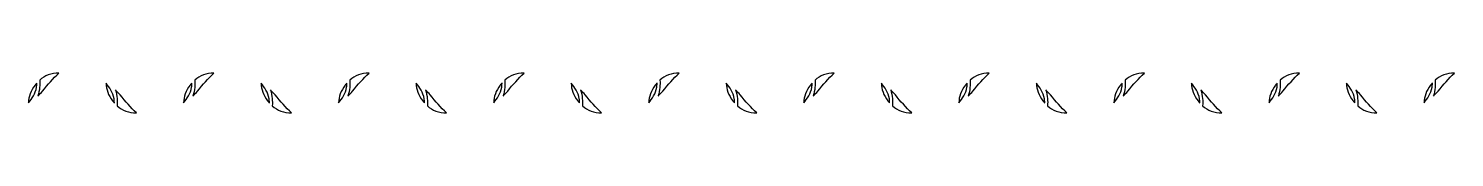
# Model space of a CAD drawing. Header units: centimetres. Extents: x -12.3 to 9.1, y 5.6 to 6.7.
# Drawn here: x -10.87 to 8.8, y 5.89 to 6.45 of the extents above; entities that cross this region are included whole.
import ezdxf

# ---------------------------------------------------------------- set-up
doc = ezdxf.new("R2010")
doc.units = ezdxf.units.CM
doc.header["$MEASUREMENT"] = 0
doc.layers.add('Layer 1', color=7, linetype='Continuous')

msp = doc.modelspace()

# ---------------------------------------------------------------- linework, layer by layer
at = {"layer": 'Layer 1', "color": 87}
for points, knots in [([(-10.76198, 6.25126), (-10.77528, 6.15759), (-10.8274, 6.09108), (-10.8725, 6.03535), (-10.8725, 6.03535), (-10.87198, 6.11452), (-10.84143, 6.20143), (-10.7823, 6.27796), (-10.7823, 6.27796), (-10.77481, 6.28767), (-10.76634, 6.29692), (-10.75796, 6.30618), (-10.75796, 6.30618), (-10.75838, 6.28751), (-10.75945, 6.26906), (-10.76198, 6.25126)], [0, 0, 0, 0, 0.2, 0.2, 0.2, 0.2, 0.4, 0.4, 0.4, 0.4, 0.6, 0.6, 0.6, 0.6, 1, 1, 1, 1]), ([(-10.67961, 6.19614), (-10.70032, 6.17153), (-10.72176, 6.14839), (-10.74341, 6.12581), (-10.74341, 6.12581), (-10.73108, 6.16497), (-10.72261, 6.20524), (-10.71936, 6.24658), (-10.71936, 6.24658), (-10.71684, 6.27877), (-10.71649, 6.31202), (-10.71825, 6.34518), (-10.71825, 6.34518), (-10.64889, 6.40538), (-10.55857, 6.44688), (-10.45293, 6.44093), (-10.45293, 6.44093), (-10.53285, 6.37035), (-10.60683, 6.28263), (-10.67961, 6.19614)], [0, 0, 0, 0, 0.16666667, 0.16666667, 0.16666667, 0.16666667, 0.33333333, 0.33333333, 0.33333333, 0.33333333, 0.5, 0.5, 0.5, 0.5, 0.66666667, 0.66666667, 0.66666667, 0.66666667, 1, 1, 1, 1]), ([(-9.71263, 6.06027), (-9.7718, 6.13685), (-9.80235, 6.22375), (-9.80282, 6.30287), (-9.80282, 6.30287), (-9.75773, 6.24714), (-9.70561, 6.18073), (-9.6923, 6.08696), (-9.6923, 6.08696), (-9.68978, 6.06927), (-9.68871, 6.05071), (-9.68824, 6.03205), (-9.68824, 6.03205), (-9.69667, 6.0413), (-9.7051, 6.05066), (-9.71263, 6.06027)], [0, 0, 0, 0, 0.2, 0.2, 0.2, 0.2, 0.4, 0.4, 0.4, 0.4, 0.6, 0.6, 0.6, 0.6, 1, 1, 1, 1]), ([(-8.73315, 6.03535), (-8.73264, 6.11452), (-8.70209, 6.20143), (-8.64296, 6.27796), (-8.64296, 6.27796), (-8.63547, 6.28767), (-8.627, 6.29692), (-8.61861, 6.30618), (-8.61861, 6.30618), (-8.61908, 6.28751), (-8.62015, 6.26906), (-8.62267, 6.25126), (-8.62267, 6.25126), (-8.63594, 6.15759), (-8.68805, 6.09108), (-8.73315, 6.03535)], [0, 0, 0, 0, 0.2, 0.2, 0.2, 0.2, 0.4, 0.4, 0.4, 0.4, 0.6, 0.6, 0.6, 0.6, 1, 1, 1, 1]), ([(-8.58006, 6.24658), (-8.57753, 6.27877), (-8.57719, 6.31202), (-8.57895, 6.34518), (-8.57895, 6.34518), (-8.50959, 6.40538), (-8.41927, 6.44688), (-8.31362, 6.44093), (-8.31362, 6.44093), (-8.39351, 6.37035), (-8.46749, 6.28263), (-8.54027, 6.19614), (-8.54027, 6.19614), (-8.56098, 6.17153), (-8.58241, 6.14839), (-8.60406, 6.12581), (-8.60406, 6.12581), (-8.59174, 6.16497), (-8.58331, 6.20529), (-8.58006, 6.24658)], [0, 0, 0, 0, 0.16666667, 0.16666667, 0.16666667, 0.16666667, 0.33333333, 0.33333333, 0.33333333, 0.33333333, 0.5, 0.5, 0.5, 0.5, 0.66666667, 0.66666667, 0.66666667, 0.66666667, 1, 1, 1, 1]), ([(-7.57328, 6.06027), (-7.63246, 6.13685), (-7.66301, 6.22375), (-7.66348, 6.30287), (-7.66348, 6.30287), (-7.61838, 6.24714), (-7.56627, 6.18073), (-7.55296, 6.08696), (-7.55296, 6.08696), (-7.55043, 6.06927), (-7.54936, 6.05071), (-7.54889, 6.03205), (-7.54889, 6.03205), (-7.55732, 6.0413), (-7.56575, 6.05066), (-7.57328, 6.06027)], [0, 0, 0, 0, 0.2, 0.2, 0.2, 0.2, 0.4, 0.4, 0.4, 0.4, 0.6, 0.6, 0.6, 0.6, 1, 1, 1, 1]), ([(-6.5938, 6.03535), (-6.59329, 6.11452), (-6.56274, 6.20143), (-6.50361, 6.27796), (-6.50361, 6.27796), (-6.49612, 6.28767), (-6.48765, 6.29692), (-6.47926, 6.30618), (-6.47926, 6.30618), (-6.47973, 6.28751), (-6.4808, 6.26906), (-6.48333, 6.25126), (-6.48333, 6.25126), (-6.49659, 6.15759), (-6.54871, 6.09108), (-6.5938, 6.03535)], [0, 0, 0, 0, 0.2, 0.2, 0.2, 0.2, 0.4, 0.4, 0.4, 0.4, 0.6, 0.6, 0.6, 0.6, 1, 1, 1, 1]), ([(-6.44071, 6.24658), (-6.43819, 6.27877), (-6.43785, 6.31202), (-6.4396, 6.34518), (-6.4396, 6.34518), (-6.37024, 6.40538), (-6.27992, 6.44688), (-6.17428, 6.44093), (-6.17428, 6.44093), (-6.25416, 6.3703), (-6.32814, 6.28263), (-6.40092, 6.19614), (-6.40092, 6.19614), (-6.42163, 6.17153), (-6.44307, 6.14839), (-6.46472, 6.12581), (-6.46472, 6.12581), (-6.45239, 6.16497), (-6.44396, 6.20529), (-6.44071, 6.24658)], [0, 0, 0, 0, 0.16666667, 0.16666667, 0.16666667, 0.16666667, 0.33333333, 0.33333333, 0.33333333, 0.33333333, 0.5, 0.5, 0.5, 0.5, 0.66666667, 0.66666667, 0.66666667, 0.66666667, 1, 1, 1, 1]), ([(-5.43394, 6.06027), (-5.49311, 6.13685), (-5.52366, 6.22375), (-5.52413, 6.30287), (-5.52413, 6.30287), (-5.47903, 6.24714), (-5.42692, 6.18073), (-5.41361, 6.08696), (-5.41361, 6.08696), (-5.41109, 6.06927), (-5.41002, 6.05071), (-5.40955, 6.03205), (-5.40955, 6.03205), (-5.41798, 6.0413), (-5.42641, 6.05066), (-5.43394, 6.06027)], [0, 0, 0, 0, 0.2, 0.2, 0.2, 0.2, 0.4, 0.4, 0.4, 0.4, 0.6, 0.6, 0.6, 0.6, 1, 1, 1, 1]), ([(-4.45446, 6.03535), (-4.45395, 6.11452), (-4.4234, 6.20143), (-4.36426, 6.27796), (-4.36426, 6.27796), (-4.35678, 6.28767), (-4.34831, 6.29692), (-4.33992, 6.30618), (-4.33992, 6.30618), (-4.34039, 6.28751), (-4.34146, 6.26906), (-4.34398, 6.25126), (-4.34398, 6.25126), (-4.35725, 6.15759), (-4.40936, 6.09108), (-4.45446, 6.03535)], [0, 0, 0, 0, 0.2, 0.2, 0.2, 0.2, 0.4, 0.4, 0.4, 0.4, 0.6, 0.6, 0.6, 0.6, 1, 1, 1, 1]), ([(-4.30137, 6.24658), (-4.29884, 6.27877), (-4.2985, 6.31202), (-4.30026, 6.34518), (-4.30026, 6.34518), (-4.23094, 6.40538), (-4.14062, 6.44688), (-4.03493, 6.44093), (-4.03493, 6.44093), (-4.11482, 6.3703), (-4.1888, 6.28263), (-4.26158, 6.19614), (-4.26158, 6.19614), (-4.28229, 6.17153), (-4.30372, 6.14839), (-4.32541, 6.12581), (-4.32541, 6.12581), (-4.31305, 6.16497), (-4.30462, 6.20529), (-4.30137, 6.24658)], [0, 0, 0, 0, 0.16666667, 0.16666667, 0.16666667, 0.16666667, 0.33333333, 0.33333333, 0.33333333, 0.33333333, 0.5, 0.5, 0.5, 0.5, 0.66666667, 0.66666667, 0.66666667, 0.66666667, 1, 1, 1, 1]), ([(-3.29459, 6.06027), (-3.35377, 6.13685), (-3.38432, 6.22375), (-3.38479, 6.30287), (-3.38479, 6.30287), (-3.33969, 6.24714), (-3.28757, 6.18073), (-3.27427, 6.08696), (-3.27427, 6.08696), (-3.27174, 6.06927), (-3.27067, 6.05071), (-3.2702, 6.03205), (-3.2702, 6.03205), (-3.27863, 6.0413), (-3.28706, 6.05066), (-3.29459, 6.06027)], [0, 0, 0, 0, 0.2, 0.2, 0.2, 0.2, 0.4, 0.4, 0.4, 0.4, 0.6, 0.6, 0.6, 0.6, 1, 1, 1, 1]), ([(-2.31511, 6.03535), (-2.3146, 6.11452), (-2.28405, 6.20143), (-2.22492, 6.27796), (-2.22492, 6.27796), (-2.21743, 6.28767), (-2.20896, 6.29692), (-2.20057, 6.30618), (-2.20057, 6.30618), (-2.20104, 6.28751), (-2.20211, 6.26906), (-2.20464, 6.25126), (-2.20464, 6.25126), (-2.2179, 6.15759), (-2.27002, 6.09108), (-2.31511, 6.03535)], [0, 0, 0, 0, 0.2, 0.2, 0.2, 0.2, 0.4, 0.4, 0.4, 0.4, 0.6, 0.6, 0.6, 0.6, 1, 1, 1, 1]), ([(-2.16202, 6.24658), (-2.1595, 6.27877), (-2.15916, 6.31202), (-2.16091, 6.34518), (-2.16091, 6.34518), (-2.0916, 6.40538), (-2.00127, 6.44688), (-1.89559, 6.44093), (-1.89559, 6.44093), (-1.97547, 6.3703), (-2.04945, 6.28263), (-2.12223, 6.19614), (-2.12223, 6.19614), (-2.14294, 6.17153), (-2.16438, 6.14839), (-2.18607, 6.12581), (-2.18607, 6.12581), (-2.1737, 6.16497), (-2.16527, 6.20529), (-2.16202, 6.24658)], [0, 0, 0, 0, 0.16666667, 0.16666667, 0.16666667, 0.16666667, 0.33333333, 0.33333333, 0.33333333, 0.33333333, 0.5, 0.5, 0.5, 0.5, 0.66666667, 0.66666667, 0.66666667, 0.66666667, 1, 1, 1, 1]), ([(-1.15525, 6.06027), (-1.21442, 6.13685), (-1.24497, 6.22375), (-1.24544, 6.30287), (-1.24544, 6.30287), (-1.20034, 6.24714), (-1.14823, 6.18073), (-1.13492, 6.08696), (-1.13492, 6.08696), (-1.1324, 6.06927), (-1.13133, 6.05071), (-1.13086, 6.03205), (-1.13086, 6.03205), (-1.13929, 6.0413), (-1.14772, 6.05066), (-1.15525, 6.06027)], [0, 0, 0, 0, 0.2, 0.2, 0.2, 0.2, 0.4, 0.4, 0.4, 0.4, 0.6, 0.6, 0.6, 0.6, 1, 1, 1, 1]), ([(-0.17577, 6.03535), (-0.17526, 6.11452), (-0.14471, 6.20143), (-0.08557, 6.27796), (-0.08557, 6.27796), (-0.07804, 6.28767), (-0.06961, 6.29692), (-0.06123, 6.30618), (-0.06123, 6.30618), (-0.0617, 6.28751), (-0.06277, 6.26906), (-0.06529, 6.25126), (-0.06529, 6.25126), (-0.07856, 6.15759), (-0.13067, 6.09108), (-0.17577, 6.03535)], [0, 0, 0, 0, 0.2, 0.2, 0.2, 0.2, 0.4, 0.4, 0.4, 0.4, 0.6, 0.6, 0.6, 0.6, 1, 1, 1, 1]), ([(-0.02268, 6.24658), (-0.02015, 6.27877), (-0.01981, 6.31202), (-0.02156, 6.34518), (-0.02156, 6.34518), (0.04775, 6.40538), (0.13807, 6.44688), (0.24376, 6.44093), (0.24376, 6.44093), (0.16387, 6.3703), (0.08989, 6.28263), (0.01707, 6.19614), (0.01707, 6.19614), (-0.00364, 6.17153), (-0.02507, 6.14839), (-0.04672, 6.12581), (-0.04672, 6.12581), (-0.03436, 6.16497), (-0.02589, 6.20529), (-0.02268, 6.24658)], [0, 0, 0, 0, 0.16666667, 0.16666667, 0.16666667, 0.16666667, 0.33333333, 0.33333333, 0.33333333, 0.33333333, 0.5, 0.5, 0.5, 0.5, 0.66666667, 0.66666667, 0.66666667, 0.66666667, 1, 1, 1, 1]), ([(0.9841, 6.06027), (0.92492, 6.13685), (0.89437, 6.22375), (0.8939, 6.30287), (0.8939, 6.30287), (0.939, 6.24714), (0.99112, 6.18073), (1.00442, 6.08696), (1.00442, 6.08696), (1.00695, 6.06927), (1.00802, 6.05071), (1.00849, 6.03205), (1.00849, 6.03205), (1.00006, 6.0413), (0.99163, 6.05066), (0.9841, 6.06027)], [0, 0, 0, 0, 0.2, 0.2, 0.2, 0.2, 0.4, 0.4, 0.4, 0.4, 0.6, 0.6, 0.6, 0.6, 1, 1, 1, 1]), ([(1.96358, 6.03535), (1.96409, 6.11452), (1.99464, 6.20143), (2.05377, 6.27796), (2.05377, 6.27796), (2.0613, 6.28767), (2.06973, 6.29692), (2.07812, 6.30618), (2.07812, 6.30618), (2.07765, 6.28751), (2.07658, 6.26906), (2.07405, 6.25126), (2.07405, 6.25126), (2.06079, 6.15759), (2.00867, 6.09108), (1.96358, 6.03535)], [0, 0, 0, 0, 0.2, 0.2, 0.2, 0.2, 0.4, 0.4, 0.4, 0.4, 0.6, 0.6, 0.6, 0.6, 1, 1, 1, 1]), ([(2.11667, 6.24658), (2.11919, 6.27877), (2.11953, 6.31202), (2.11778, 6.34518), (2.11778, 6.34518), (2.18709, 6.40538), (2.27742, 6.44688), (2.3831, 6.44093), (2.3831, 6.44093), (2.30322, 6.3703), (2.22924, 6.28263), (2.15642, 6.19614), (2.15642, 6.19614), (2.13571, 6.17153), (2.11427, 6.14839), (2.09262, 6.12581), (2.09262, 6.12581), (2.10499, 6.16497), (2.11346, 6.20529), (2.11667, 6.24658)], [0, 0, 0, 0, 0.16666667, 0.16666667, 0.16666667, 0.16666667, 0.33333333, 0.33333333, 0.33333333, 0.33333333, 0.5, 0.5, 0.5, 0.5, 0.66666667, 0.66666667, 0.66666667, 0.66666667, 1, 1, 1, 1]), ([(3.12344, 6.06027), (3.06427, 6.13685), (3.03372, 6.22375), (3.03325, 6.30287), (3.03325, 6.30287), (3.07835, 6.24714), (3.13046, 6.18073), (3.14377, 6.08696), (3.14377, 6.08696), (3.14629, 6.06927), (3.14736, 6.05071), (3.14783, 6.03205), (3.14783, 6.03205), (3.1394, 6.0413), (3.13097, 6.05066), (3.12344, 6.06027)], [0, 0, 0, 0, 0.2, 0.2, 0.2, 0.2, 0.4, 0.4, 0.4, 0.4, 0.6, 0.6, 0.6, 0.6, 1, 1, 1, 1]), ([(4.10292, 6.03535), (4.10344, 6.11452), (4.13398, 6.20143), (4.19312, 6.27796), (4.19312, 6.27796), (4.20065, 6.28767), (4.20908, 6.29692), (4.21746, 6.30618), (4.21746, 6.30618), (4.21699, 6.28751), (4.21592, 6.26906), (4.2134, 6.25126), (4.2134, 6.25126), (4.20013, 6.15759), (4.14802, 6.09108), (4.10292, 6.03535)], [0, 0, 0, 0, 0.2, 0.2, 0.2, 0.2, 0.4, 0.4, 0.4, 0.4, 0.6, 0.6, 0.6, 0.6, 1, 1, 1, 1]), ([(4.25601, 6.24658), (4.25854, 6.27877), (4.25888, 6.31202), (4.25713, 6.34518), (4.25713, 6.34518), (4.32644, 6.40538), (4.41676, 6.44688), (4.52245, 6.44093), (4.52245, 6.44093), (4.44256, 6.3703), (4.36859, 6.28263), (4.29576, 6.19614), (4.29576, 6.19614), (4.27505, 6.17153), (4.25362, 6.14839), (4.23197, 6.12581), (4.23197, 6.12581), (4.24433, 6.16497), (4.2528, 6.20529), (4.25601, 6.24658)], [0, 0, 0, 0, 0.16666667, 0.16666667, 0.16666667, 0.16666667, 0.33333333, 0.33333333, 0.33333333, 0.33333333, 0.5, 0.5, 0.5, 0.5, 0.66666667, 0.66666667, 0.66666667, 0.66666667, 1, 1, 1, 1]), ([(5.26279, 6.06027), (5.20361, 6.13685), (5.17306, 6.22375), (5.17259, 6.30287), (5.17259, 6.30287), (5.21769, 6.24714), (5.26981, 6.18073), (5.28311, 6.08696), (5.28311, 6.08696), (5.28564, 6.06927), (5.28671, 6.05071), (5.28718, 6.03205), (5.28718, 6.03205), (5.27875, 6.0413), (5.27032, 6.05066), (5.26279, 6.06027)], [0, 0, 0, 0, 0.2, 0.2, 0.2, 0.2, 0.4, 0.4, 0.4, 0.4, 0.6, 0.6, 0.6, 0.6, 1, 1, 1, 1]), ([(6.24227, 6.03535), (6.24278, 6.11452), (6.27333, 6.20143), (6.33246, 6.27796), (6.33246, 6.27796), (6.33999, 6.28767), (6.34842, 6.29692), (6.35681, 6.30618), (6.35681, 6.30618), (6.35634, 6.28751), (6.35527, 6.26906), (6.35274, 6.25126), (6.35274, 6.25126), (6.33948, 6.15759), (6.28736, 6.09108), (6.24227, 6.03535)], [0, 0, 0, 0, 0.2, 0.2, 0.2, 0.2, 0.4, 0.4, 0.4, 0.4, 0.6, 0.6, 0.6, 0.6, 1, 1, 1, 1]), ([(6.39536, 6.24658), (6.39788, 6.27877), (6.39823, 6.31202), (6.39647, 6.34518), (6.39647, 6.34518), (6.46579, 6.40538), (6.55611, 6.44688), (6.66179, 6.44093), (6.66179, 6.44093), (6.58191, 6.3703), (6.50793, 6.28263), (6.43511, 6.19614), (6.43511, 6.19614), (6.4144, 6.17153), (6.39296, 6.14839), (6.37131, 6.12581), (6.37131, 6.12581), (6.38368, 6.16497), (6.39215, 6.20529), (6.39536, 6.24658)], [0, 0, 0, 0, 0.16666667, 0.16666667, 0.16666667, 0.16666667, 0.33333333, 0.33333333, 0.33333333, 0.33333333, 0.5, 0.5, 0.5, 0.5, 0.66666667, 0.66666667, 0.66666667, 0.66666667, 1, 1, 1, 1]), ([(7.40213, 6.06027), (7.34296, 6.13685), (7.31241, 6.22375), (7.31194, 6.30287), (7.31194, 6.30287), (7.35704, 6.24714), (7.40915, 6.18073), (7.42246, 6.08696), (7.42246, 6.08696), (7.42498, 6.06927), (7.42605, 6.05071), (7.42652, 6.03205), (7.42652, 6.03205), (7.41809, 6.0413), (7.40966, 6.05066), (7.40213, 6.06027)], [0, 0, 0, 0, 0.2, 0.2, 0.2, 0.2, 0.4, 0.4, 0.4, 0.4, 0.6, 0.6, 0.6, 0.6, 1, 1, 1, 1]), ([(8.49213, 6.25126), (8.47882, 6.15759), (8.42671, 6.09108), (8.38161, 6.03535), (8.38161, 6.03535), (8.38213, 6.11452), (8.41268, 6.20143), (8.47181, 6.27796), (8.47181, 6.27796), (8.47934, 6.28767), (8.48777, 6.29692), (8.49615, 6.30618), (8.49615, 6.30618), (8.49572, 6.28751), (8.49466, 6.26906), (8.49213, 6.25126)], [0, 0, 0, 0, 0.2, 0.2, 0.2, 0.2, 0.4, 0.4, 0.4, 0.4, 0.6, 0.6, 0.6, 0.6, 1, 1, 1, 1]), ([(8.5107, 6.12581), (8.52302, 6.16497), (8.53149, 6.20524), (8.53475, 6.24658), (8.53475, 6.24658), (8.53727, 6.27877), (8.53761, 6.31202), (8.53586, 6.34518), (8.53586, 6.34518), (8.60517, 6.40538), (8.6955, 6.44688), (8.80118, 6.44093), (8.80118, 6.44093), (8.7213, 6.3703), (8.64732, 6.28263), (8.5745, 6.19614), (8.5745, 6.19614), (8.55374, 6.17153), (8.53231, 6.14839), (8.5107, 6.12581)], [0, 0, 0, 0, 0.16666667, 0.16666667, 0.16666667, 0.16666667, 0.33333333, 0.33333333, 0.33333333, 0.33333333, 0.5, 0.5, 0.5, 0.5, 0.66666667, 0.66666667, 0.66666667, 0.66666667, 1, 1, 1, 1]), ([(-9.64862, 5.99315), (-9.64682, 6.0262), (-9.64721, 6.05961), (-9.64973, 6.09169), (-9.64973, 6.09169), (-9.65298, 6.13298), (-9.66141, 6.17341), (-9.67378, 6.21256), (-9.67378, 6.21256), (-9.65213, 6.19004), (-9.63069, 6.1669), (-9.60994, 6.14224), (-9.60994, 6.14224), (-9.53712, 6.05574), (-9.46318, 5.96793), (-9.3833, 5.89745), (-9.3833, 5.89745), (-9.48894, 5.89135), (-9.57926, 5.93289), (-9.64862, 5.99315)], [0, 0, 0, 0, 0.16666667, 0.16666667, 0.16666667, 0.16666667, 0.33333333, 0.33333333, 0.33333333, 0.33333333, 0.5, 0.5, 0.5, 0.5, 0.66666667, 0.66666667, 0.66666667, 0.66666667, 1, 1, 1, 1]), ([(-7.50927, 5.99315), (-7.50748, 6.0262), (-7.50786, 6.05961), (-7.51039, 6.09169), (-7.51039, 6.09169), (-7.51364, 6.13298), (-7.52207, 6.17341), (-7.53443, 6.21256), (-7.53443, 6.21256), (-7.51278, 6.19004), (-7.49135, 6.1669), (-7.47059, 6.14224), (-7.47059, 6.14224), (-7.39777, 6.05574), (-7.32384, 5.96793), (-7.24395, 5.89745), (-7.24395, 5.89745), (-7.34959, 5.89135), (-7.43992, 5.93289), (-7.50927, 5.99315)], [0, 0, 0, 0, 0.16666667, 0.16666667, 0.16666667, 0.16666667, 0.33333333, 0.33333333, 0.33333333, 0.33333333, 0.5, 0.5, 0.5, 0.5, 0.66666667, 0.66666667, 0.66666667, 0.66666667, 1, 1, 1, 1]), ([(-5.36993, 5.99305), (-5.36817, 6.0262), (-5.36856, 6.05961), (-5.37104, 6.09164), (-5.37104, 6.09164), (-5.37429, 6.13293), (-5.38272, 6.17336), (-5.39509, 6.21251), (-5.39509, 6.21251), (-5.37339, 6.18999), (-5.35196, 6.16685), (-5.33125, 6.14219), (-5.33125, 6.14219), (-5.25843, 6.05569), (-5.18445, 5.96787), (-5.10456, 5.8974), (-5.10456, 5.8974), (-5.21025, 5.89135), (-5.30057, 5.93289), (-5.36993, 5.99305)], [0, 0, 0, 0, 0.16666667, 0.16666667, 0.16666667, 0.16666667, 0.33333333, 0.33333333, 0.33333333, 0.33333333, 0.5, 0.5, 0.5, 0.5, 0.66666667, 0.66666667, 0.66666667, 0.66666667, 1, 1, 1, 1]), ([(-3.23058, 5.99305), (-3.22883, 6.0262), (-3.22921, 6.05961), (-3.2317, 6.09164), (-3.2317, 6.09164), (-3.23495, 6.13293), (-3.24338, 6.17336), (-3.25574, 6.21251), (-3.25574, 6.21251), (-3.23405, 6.18999), (-3.21261, 6.16685), (-3.1919, 6.14219), (-3.1919, 6.14219), (-3.11908, 6.05569), (-3.0451, 5.96787), (-2.96522, 5.8974), (-2.96522, 5.8974), (-3.0709, 5.89135), (-3.16123, 5.93289), (-3.23058, 5.99305)], [0, 0, 0, 0, 0.16666667, 0.16666667, 0.16666667, 0.16666667, 0.33333333, 0.33333333, 0.33333333, 0.33333333, 0.5, 0.5, 0.5, 0.5, 0.66666667, 0.66666667, 0.66666667, 0.66666667, 1, 1, 1, 1]), ([(-1.09124, 5.99305), (-1.08948, 6.0262), (-1.08987, 6.05961), (-1.09235, 6.09164), (-1.09235, 6.09164), (-1.09556, 6.13293), (-1.10403, 6.17336), (-1.1164, 6.21251), (-1.1164, 6.21251), (-1.0947, 6.18999), (-1.07327, 6.16685), (-1.05256, 6.14219), (-1.05256, 6.14219), (-0.97973, 6.05569), (-0.90576, 5.96787), (-0.82587, 5.8974), (-0.82587, 5.8974), (-0.93151, 5.89135), (-1.02188, 5.93289), (-1.09124, 5.99305)], [0, 0, 0, 0, 0.16666667, 0.16666667, 0.16666667, 0.16666667, 0.33333333, 0.33333333, 0.33333333, 0.33333333, 0.5, 0.5, 0.5, 0.5, 0.66666667, 0.66666667, 0.66666667, 0.66666667, 1, 1, 1, 1]), ([(1.04811, 5.99305), (1.04986, 6.0262), (1.04948, 6.05961), (1.047, 6.09164), (1.047, 6.09164), (1.04379, 6.13293), (1.03531, 6.17336), (1.02295, 6.21251), (1.02295, 6.21251), (1.04464, 6.18999), (1.06608, 6.16685), (1.08679, 6.14219), (1.08679, 6.14219), (1.15961, 6.05569), (1.23359, 5.96787), (1.31347, 5.8974), (1.31347, 5.8974), (1.20783, 5.89135), (1.11747, 5.93289), (1.04811, 5.99305)], [0, 0, 0, 0, 0.16666667, 0.16666667, 0.16666667, 0.16666667, 0.33333333, 0.33333333, 0.33333333, 0.33333333, 0.5, 0.5, 0.5, 0.5, 0.66666667, 0.66666667, 0.66666667, 0.66666667, 1, 1, 1, 1]), ([(3.18745, 5.99305), (3.18921, 6.0262), (3.18882, 6.05961), (3.18634, 6.09164), (3.18634, 6.09164), (3.18313, 6.13293), (3.17466, 6.17336), (3.16229, 6.21251), (3.16229, 6.21251), (3.18399, 6.18999), (3.20542, 6.16685), (3.22613, 6.14219), (3.22613, 6.14219), (3.29896, 6.05569), (3.37293, 5.96787), (3.45282, 5.8974), (3.45282, 5.8974), (3.34718, 5.89135), (3.25681, 5.93289), (3.18745, 5.99305)], [0, 0, 0, 0, 0.16666667, 0.16666667, 0.16666667, 0.16666667, 0.33333333, 0.33333333, 0.33333333, 0.33333333, 0.5, 0.5, 0.5, 0.5, 0.66666667, 0.66666667, 0.66666667, 0.66666667, 1, 1, 1, 1]), ([(5.3268, 5.99305), (5.32855, 6.0262), (5.32817, 6.05961), (5.32569, 6.09164), (5.32569, 6.09164), (5.32248, 6.13293), (5.314, 6.17336), (5.30164, 6.21251), (5.30164, 6.21251), (5.32333, 6.18999), (5.34477, 6.16685), (5.36548, 6.14219), (5.36548, 6.14219), (5.4383, 6.05569), (5.51228, 5.96787), (5.59216, 5.8974), (5.59216, 5.8974), (5.48652, 5.89135), (5.39616, 5.93289), (5.3268, 5.99305)], [0, 0, 0, 0, 0.16666667, 0.16666667, 0.16666667, 0.16666667, 0.33333333, 0.33333333, 0.33333333, 0.33333333, 0.5, 0.5, 0.5, 0.5, 0.66666667, 0.66666667, 0.66666667, 0.66666667, 1, 1, 1, 1]), ([(7.46614, 5.99305), (7.4679, 6.0262), (7.46751, 6.05961), (7.46503, 6.09164), (7.46503, 6.09164), (7.46182, 6.13293), (7.45335, 6.17336), (7.44098, 6.21251), (7.44098, 6.21251), (7.46268, 6.18999), (7.48411, 6.16685), (7.50482, 6.14219), (7.50482, 6.14219), (7.57765, 6.05569), (7.65162, 5.96787), (7.73151, 5.8974), (7.73151, 5.8974), (7.62587, 5.89135), (7.5355, 5.93289), (7.46614, 5.99305)], [0, 0, 0, 0, 0.16666667, 0.16666667, 0.16666667, 0.16666667, 0.33333333, 0.33333333, 0.33333333, 0.33333333, 0.5, 0.5, 0.5, 0.5, 0.66666667, 0.66666667, 0.66666667, 0.66666667, 1, 1, 1, 1])]:
    msp.add_open_spline(points, degree=3, knots=knots, dxfattribs=at)

doc.saveas('drawing.dxf')
